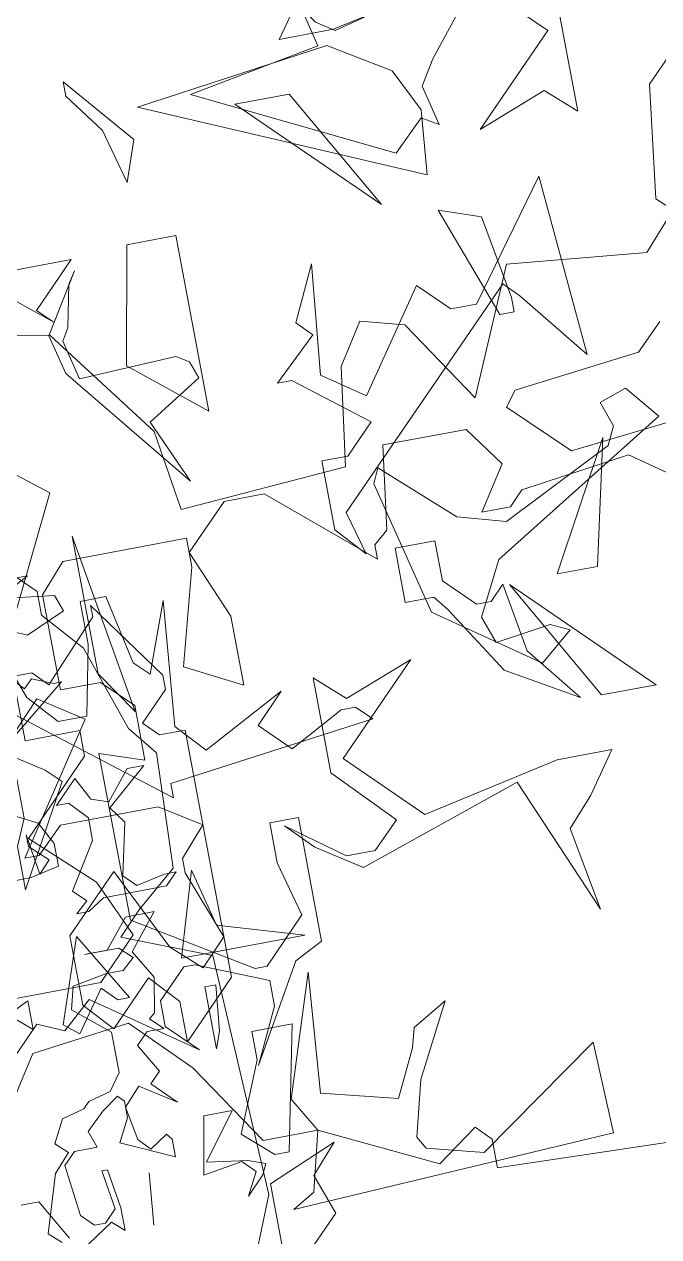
# Model space of a CAD drawing. Header units: millimetres. Extents: x 1418 to 1811, y 1796 to 1956.
# Drawn here: x 1498.7368 to 1498.9924, y 1877.4264 to 1877.915 of the extents above; entities that cross this region are included whole.
import ezdxf

# ---------------------------------------------------------------- set-up
doc = ezdxf.new("R2010")
doc.units = ezdxf.units.MM
doc.layers.add('ARBRE', color=251, linetype='Continuous', lineweight=13)
doc.layers.add('VEGETAIS', color=3, linetype='Continuous')

# ---------------------------------------------------------------- blocks, each defined once
blk = doc.blocks.new('WMF26', base_point=(0, 0.0008))
at = {"color": 85}
for points in [[(7.3226, -0.1836), (7.3588, -0.2206), (7.4617, -0.1474), (7.7449, -0.2857), (7.8833, -0.2857), (8.0216, -0.4965), (8.1591, -0.6356), (8.4069, -0.6051), (8.5452, -0.3952), (8.5814, -0.3581), (8.5814, -0.3219), (8.6177, -0.3219), (8.6539, -0.3581), (8.756, -0.2569), (8.8292, -0.2569), (9.0688, -0.5689), (9.1051, -0.6051), (9.2804, -0.5327), (9.4187, -0.5689), (9.7316, -0.8464), (10.2552, -0.9839), (11.3025, -1.7915)], [(12.4238, -3.5016), (12.5251, -3.6045), (12.5251, -3.7494), (12.7359, -3.9898), (12.9112, -4.5142), (13.0496, -4.688), (13.0199, -5.387), (12.7721, -5.5977), (12.6346, -5.7369), (13.1582, -5.9476), (13.2233, -7.4181), (13.0199, -7.9055)], [(6.5223, -0.0815), (7.3226, -0.1111), (7.3226, -0.1836), (7.3226, -0.1836)]]:
    blk.add_lwpolyline(points, dxfattribs=at)
at = {"color": 63}
for points in [[(7.7449, -0.2857), (7.796, -0.3738), (7.6955, -0.6776), (7.7211, -0.3754), (7.5325, -0.326), (7.4749, -0.4438), (7.4617, -0.4932), (7.3736, -0.5442), (7.4699, -0.3623), (7.5062, -0.2231), (7.4881, -0.1918), (7.3481, -0.1548), (7.0303, -0.3746), (7.0221, -0.1433), (7.8404, -0.1029), (7.7836, -0.1358), (7.7449, -0.2857), (7.7449, -0.2857)], [(12.4205, -3.5016), (12.4856, -3.5016), (12.3464, -3.5757)], [(12.3464, -3.6119), (12.6239, -3.6481), (12.6601, -3.7494), (12.4205, -3.8515), (12.274, -3.7856)], [(8.2941, -1.5816), (8.2579, -1.4795), (8.192, -1.4062), (8.1195, -1.4062), (8.0833, -1.5816), (8.0833, -1.6903), (8.0175, -1.6903), (7.9812, -1.5157), (7.945, -1.4795), (7.8791, -1.654), (7.9088, -1.3404), (7.8429, -1.2679), (7.6321, -1.3774), (7.7046, -1.3041), (7.6321, -1.2317), (7.4938, -1.3041), (7.4576, -1.3041), (7.4205, -1.2679), (7.945, -1.2029), (7.945, -1.1666), (8.2941, -1.4424)], [(7.2929, -1.8805), (7.1217, -1.724), (7.0023, -1.6894), (6.7191, -1.8286), (6.6969, -1.8747), (6.7183, -1.9373), (6.6499, -1.9611), (6.5816, -1.8772), (7.0394, -1.5997), (7.1077, -1.4671), (7.0838, -1.398), (6.943, -1.4169), (6.8969, -1.3947), (6.9801, -1.3264), (7.2279, -1.5017), (7.3102, -1.8426), (7.2929, -1.8805), (7.2929, -1.8805)], [(6.887, -2.2353), (6.887, -2.1991), (6.9233, -2.1991), (7.0262, -2.4831), (6.9233, -2.4469), (6.887, -2.2353), (6.887, -2.2353)], [(8.0858, -2.5317), (7.9475, -2.5317), (8.0561, -2.423), (8.0199, -2.3868), (8.4061, -2.7062)], [(7.1629, -2.5235), (7.4757, -2.8363), (7.3374, -2.8363), (7.1629, -2.5235), (7.1629, -2.5235)], [(6.6754, -3.15), (6.5659, -3.0759), (6.5001, -3.0109), (6.6392, -3.1121), (6.7117, -3.1121), (6.7767, -3.0471), (6.6392, -2.9022), (6.6392, -2.6618), (6.7117, -2.7276), (6.8862, -2.6618), (6.6754, -2.8726), (6.85, -3.0471), (7.1991, -2.9746), (7.3374, -2.9746), (7.2641, -3.0759), (7.1991, -3.15), (7.2353, -3.36), (7.0904, -3.0109), (6.6754, -3.15), (6.6754, -3.15)], [(12.1357, -4.8996), (12.274, -4.972), (12.3464, -5.1103), (12.3464, -5.2495), (12.1727, -5.2857), (12.0706, -5.2857)], [(11.7504, -7.2065), (11.859, -7.2065), (11.9982, -7.4543)], [(9.5892, -9.3381), (9.1668, -9.3381), (9.0655, -9.4401), (9.1306, -9.5859), (9.2771, -9.7242), (9.1018, -9.8996), (9.1018, -9.9646), (9.2401, -9.9646), (9.2401, -10.2116), (9.0655, -10.5607), (9.4146, -10.8381)], [(9.203, -10.983), (8.9931, -10.9468), (8.7823, -10.6628), (8.7519, -10.4594), (8.3303, -10.4882), (8.2941, -10.736), (8.2282, -10.8381), (8.1195, -10.8085), (7.9812, -10.5977), (7.8429, -10.9106), (7.4938, -10.8744), (7.2098, -11.1872)], [(7.4938, -10.699), (7.5597, -10.634), (7.8791, -10.5977), (7.9088, -10.5607), (7.7696, -10.4232), (7.4205, -10.4594)], [(7.3843, -10.2116), (7.6321, -10.387), (7.9088, -10.3507), (7.945, -10.3145), (8.0175, -10.3145), (7.945, -10.4232), (8.0175, -10.5245), (8.2282, -10.5245), (8.2579, -10.3145), (8.2941, -10.284), (8.2941, -10.2478), (8.5419, -10.4594), (8.6432, -10.4594), (8.7519, -10.3507), (8.6794, -10.1754), (8.6794, -10.0008), (8.8185, -10.0733), (8.7519, -10.3145), (8.7519, -10.387), (9.0655, -10.387), (9.1306, -10.3145), (9.1306, -10.0733), (9.0293, -10.0733), (8.956, -10.0008), (8.956, -9.8625), (9.0655, -9.8996), (9.0655, -9.4772), (8.7823, -9.3018), (8.7519, -9.3018), (8.6432, -9.4113), (8.6794, -9.5496), (8.6794, -9.6517), (8.6069, -9.6517), (8.6069, -9.3381), (8.6794, -9.3018), (8.8185, -9.0622), (8.7519, -9.2006), (8.7519, -9.2656), (8.9272, -9.3381), (8.956, -9.3381), (9.0293, -9.2656), (9.0293, -9.2006), (8.956, -9.1281), (9.203, -9.3018), (9.2771, -9.2368), (9.3422, -9.2656), (9.4805, -9.1281)]]:
    blk.add_lwpolyline(points, dxfattribs=at)
at = {"color": 106}
for points in [[(7.9343, -0.3112), (7.861, -0.4858), (7.861, -0.5582), (7.7589, -0.5582), (7.8248, -0.2462), (7.861, -0.2462), (7.9343, -0.3112), (7.9343, -0.3112)], [(8.2463, -0.8711), (8.1451, -0.6973), (8.1739, -0.6973), (8.2101, -0.7336), (8.2826, -0.6315), (8.3196, -0.6611), (8.2463, -0.8711), (8.2463, -0.8711)], [(7.5119, -0.9081), (7.6214, -0.9806), (7.6865, -1.0464), (7.5482, -0.9443), (7.4757, -0.9443), (7.4098, -1.0094), (7.5482, -1.1551), (7.5482, -1.3955), (7.4757, -1.3297), (7.3003, -1.3955), (7.5119, -1.1848), (7.3374, -1.0094), (6.9883, -1.0827), (6.85, -1.0827), (6.9224, -0.9806), (6.9883, -0.9081), (6.9513, -0.6973), (7.097, -1.0464), (7.5119, -0.9081), (7.5119, -0.9081)], [(7.9343, -0.9806), (7.8981, -0.8348), (7.6865, -0.7698), (7.9993, -0.7698), (7.9343, -0.9806), (7.9343, -0.9806)], [(8.3196, -1.1848), (8.3196, -1.2934), (8.4579, -1.4317), (8.2463, -1.2934), (8.2101, -1.2572), (8.3492, -1.0094), (8.3492, -1.1189), (8.3196, -1.1848), (8.3196, -1.1848)], [(7.0245, -1.5338), (6.7117, -1.221), (6.85, -1.221), (7.0245, -1.5338), (7.0245, -1.5338)], [(8.0726, -1.8533), (7.9993, -1.3955), (8.0726, -1.505), (8.0726, -1.8533), (8.0726, -1.8533)], [(12.2954, -4.1133), (12.3423, -4.166), (12.3958, -4.1133), (12.5218, -4.166), (12.5696, -4.166), (12.2172, -4.4451)], [(12.7145, -4.9251), (12.8602, -4.7497), (12.9623, -4.7497), (12.7145, -4.9613), (12.7869, -5.0634), (12.7145, -5.3763), (12.7869, -5.4487), (12.9623, -5.4125), (13.0347, -5.4125), (12.9623, -5.4849), (12.5762, -5.4849), (12.4749, -5.5508), (12.4016, -5.5508), (12.4749, -5.4849), (12.4016, -5.4125), (12.5762, -5.1358), (12.5762, -4.9975), (12.4749, -4.8889), (12.4016, -4.8889), (12.5399, -4.7497), (12.6124, -4.8889), (12.7145, -4.9251), (12.7145, -4.9251)], [(12.2995, -5.2009), (12.2271, -5.275), (12.1908, -5.0272), (12.1908, -5.0996), (12.2995, -5.2009), (12.2995, -5.2009)], [(12.6857, -5.8348), (12.7869, -6.0094), (12.7507, -6.2202), (12.7145, -6.2498), (12.7869, -6.3222), (12.6857, -6.3222), (12.6124, -6.3947), (12.7145, -6.5701), (12.6486, -6.6351), (12.7869, -6.7734), (12.5762, -6.6351), (12.4749, -6.7438), (12.5111, -6.9488), (12.5762, -7.0212), (12.6857, -6.9488), (12.7145, -6.985), (12.7145, -7.0937), (12.4016, -6.9488), (12.4749, -6.8096), (12.4749, -6.7076), (12.4387, -6.6713), (12.3357, -6.7438), (12.2271, -6.8459), (12.2633, -6.9488), (12.125, -6.9488), (12.0525, -7.0212), (12.0888, -7.3333), (12.1612, -7.4066), (12.2271, -7.4066), (12.2995, -7.3333), (12.2633, -7.0937), (12.2995, -7.0937), (12.3357, -7.3333), (12.3357, -7.4724), (12.2633, -7.4066), (12.0525, -7.5449)], [(11.9513, -7.4724), (11.8772, -7.4066), (11.9875, -7.0575), (12.0888, -6.9488), (12.0163, -6.8821), (12.0888, -6.7438), (12.2271, -6.7076), (12.2633, -6.6713), (12.4016, -6.6351), (12.4749, -6.5338), (12.4749, -6.286), (12.2633, -6.1115), (12.2995, -5.9723), (12.5111, -5.9361), (12.6124, -5.9361), (12.6857, -5.8711), (12.6124, -5.7986), (12.4016, -5.7986), (12.5399, -5.7986), (12.6857, -5.6232), (12.8602, -5.6232), (12.6857, -5.8348), (12.6857, -5.8348)], [(12.0163, -6.0094), (12.0163, -6.1839), (11.8121, -6.0094), (11.8772, -6.0744), (12.0163, -6.0094), (12.0163, -6.0094)], [(13.1418, -6.1238), (13.1121, -6.3996), (13.0759, -6.5017), (13.0759, -6.1238), (13.1418, -6.1238), (13.1418, -6.1238)], [(12.8898, -7.1587), (13.136, -7.195), (13.2381, -7.232), (13.2093, -7.2971), (13.0998, -7.4066), (13.1731, -7.2682), (13.0998, -7.195), (12.8602, -7.232), (12.9261, -6.8821), (13.0998, -6.8821), (12.8898, -7.1587), (12.8898, -7.1587)], [(12.5399, -7.1587), (12.5111, -7.4724), (12.5399, -7.1587), (12.5399, -7.1587)], [(8.6687, -8.8399), (8.7337, -8.7675), (8.6975, -8.6654), (8.8441, -8.5197), (8.8441, -8.7675), (8.6687, -8.8399), (8.6687, -8.8399)], [(9.0474, -9.3273), (9.1561, -9.2187), (9.2211, -9.2911), (9.2211, -9.4665), (9.0836, -9.604), (8.9816, -9.3932), (8.9091, -9.3273), (8.8441, -9.3932), (8.9091, -9.5678), (8.9091, -9.604), (8.8441, -9.6773), (8.9453, -9.7423), (9.1923, -9.7423), (9.259, -9.6773), (9.2952, -9.6773), (9.0836, -9.9901), (9.1923, -10.0626), (9.4327, -9.8148)], [(9.259, -10.1284), (9.1923, -10.1284), (9.1561, -10.0914), (9.0178, -10.2371), (9.0178, -10.2659), (8.8729, -10.0626), (8.8729, -10.0263), (8.9453, -9.9539), (8.9091, -9.9177), (8.8441, -9.9177), (8.8441, -9.2911), (8.9816, -9.1528), (8.9816, -9.2549), (9.0474, -9.3273), (9.0474, -9.3273)], [(8.1451, -10.0914), (8.1739, -10.1284), (8.2463, -10.1284), (8.2463, -10.2659), (8.1451, -10.2659), (8.1451, -10.1647), (8.0726, -10.0914), (8.0356, -10.0914), (7.9993, -10.1284), (7.9705, -9.9539), (7.861, -9.8148), (8.0356, -9.9177), (8.1451, -10.0914), (8.1451, -10.0914)], [(7.6865, -10.4413), (7.7589, -10.1284), (7.861, -10.1284), (7.6865, -10.4413), (7.6865, -10.4413)], [(8.3855, -10.5137), (8.3196, -10.5137), (8.2463, -10.5862), (8.4217, -10.7245), (8.4579, -10.7245), (8.3492, -10.8266), (8.3855, -10.8637), (8.3196, -11.0012), (8.3492, -10.7245), (8.2463, -10.6521), (8.0726, -10.8999), (7.9993, -10.8266), (7.9343, -10.8266), (7.7227, -11.1107), (7.6865, -10.6521), (7.8248, -10.8266), (7.861, -10.8637), (8.3492, -10.3763), (8.3196, -10.2659), (8.3855, -10.3392), (8.3855, -10.5137), (8.3855, -10.5137)], [(8.9231, -11.0629), (8.9453, -10.9567), (8.9643, -10.9262), (8.9404, -10.8258), (8.6942, -10.8365), (8.6638, -10.8176), (8.6481, -10.7739), (8.7873, -10.6875), (8.7156, -10.5245), (8.9717, -10.8455), (8.9956, -10.9452), (8.9033, -11.0934), (8.9231, -11.0629), (8.9231, -11.0629)], [(8.7626, -11.1329), (8.6391, -11.1329), (8.6391, -10.6875), (8.8194, -10.8365), (8.7626, -11.1329), (8.7626, -11.1329)], [(7.4469, -11.0012), (7.4098, -11.2852), (7.2715, -11.4235), (7.2353, -11.4235), (7.2353, -11.3511), (7.3003, -11.2852), (7.2353, -11.2127), (7.3736, -11.0012), (7.3736, -10.9649), (7.3374, -10.9361), (6.85, -11.249), (6.8862, -11.1395), (6.9224, -11.1107), (6.85, -11.0374), (6.8862, -11.0374), (6.9224, -11.0736), (7.097, -10.8637), (7.3003, -10.8637), (7.4469, -11.0012), (7.4469, -11.0012)], [(7.9952, -11.1658), (7.9804, -11.3272), (8.0331, -11.4367), (8.1813, -11.5281), (8.6736, -11.4647), (7.9952, -11.1658), (7.9952, -11.1658)], [(8.5378, -11.4713), (8.2035, -11.5314), (8.2274, -11.6326), (8.1986, -11.5906), (8.1541, -11.5618), (8.0529, -11.5865), (8.0133, -11.7413), (7.9244, -11.8343), (7.8306, -11.7454), (7.7976, -11.6088), (7.9285, -11.4474), (7.9672, -11.3848), (7.9434, -11.2835), (7.9837, -11.3082), (8.0611, -11.2333), (8.5378, -11.4713), (8.5378, -11.4713)], [(8.8441, -11.5248), (8.8441, -11.561), (8.6975, -11.3873), (8.7337, -11.2852), (8.77, -11.4235), (8.8441, -11.5248), (8.8441, -11.5248)]]:
    blk.add_lwpolyline(points, dxfattribs=at)
blk = doc.blocks.new('T2_02')
at = {"xscale": 0.3499999999999943, "yscale": 0.3499999999999943, "zscale": 0.3499999999999943}
blk.add_blockref('WMF26', (-2.2399, 1.997), dxfattribs=at)

msp = doc.modelspace()

# ---------------------------------------------------------------- linework, layer by layer
at = {"layer": 'VEGETAIS'}
for points in [[(1509.70218, 1880.11726), (1505.67202, 1876.97346), (1501.63149, 1878.5618), (1498.2025, 1875.55315), (1493.98132, 1880.58016), (1500.34841, 1880.58025), (1509.70218, 1880.11726)], [(1510.67469, 1875.25916), (1499.26835, 1874.4551), (1501.59293, 1876.9777), (1505.51242, 1875.55711), (1509.62754, 1877.11813), (1510.67469, 1875.25916)]]:
    msp.add_spline(points, degree=3, dxfattribs=at)

# ---------------------------------------------------------------- block references
at = {"layer": 'ARBRE'}
for p, xscale, yscale, zscale, rotation in [((1498.90685, 1878.37094), 0.4621142716754233, 0.4621142716754233, 0.4621142716754233, 190.6551472559353), ((1499.31611, 1877.03409), 0.4621142716754233, 0.4621142716754233, 0.4621142716754233, 190.6551472559353), ((1498.36388, 1877.47183), 0.1918409178794672, 0.1918409178794672, 0.1918409178794672, 10.65514725593884)]:
    msp.add_blockref('T2_02', p, dxfattribs=dict(at, xscale=xscale, yscale=yscale, zscale=zscale, rotation=rotation))

doc.saveas('drawing.dxf')
